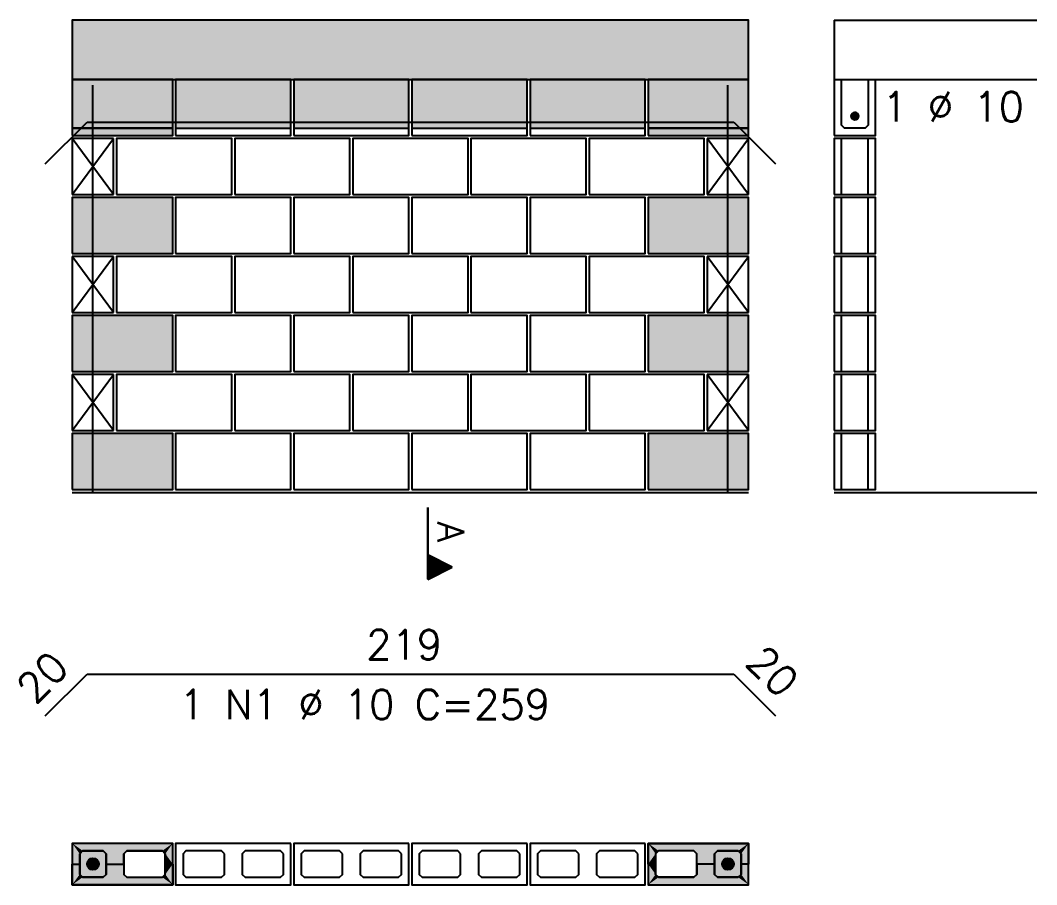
# Model space of a CAD drawing. Extents: x -1.9 to 86, y -1.5 to 61.
# Drawn here: x 43.27 to 50.15, y 31.07 to 36.93 of the extents above; entities that cross this region are included whole.
import ezdxf

# ---------------------------------------------------------------- set-up
doc = ezdxf.new("R2010")
doc.units = 0
doc.header["$MEASUREMENT"] = 0
for name, color, linetype in [('PENA_01', 1, 'CONTINUOUS'), ('PENA_02', 2, 'CONTINUOUS'), ('PENA_03', 3, 'CONTINUOUS'), ('PENA_05', 5, 'CONTINUOUS'), ('PENA_09', 254, 'CONTINUOUS'), ('PENA_11', 252, 'CONTINUOUS'), ('PENA_21', 100, 'CONTINUOUS')]:
    doc.layers.add(name, color=color, linetype=linetype)
doc.styles.get("Standard").update_dxf_attribs({"font": 'ROMANS.SHX'})

msp = doc.modelspace()

# ---------------------------------------------------------------- linework, layer by layer
at = {"layer": 'PENA_01', "linetype": 'Continuous'}
for p, q in [((43.62044, 36.199502), (44.30044, 36.199502)), ((44.32044, 36.199502), (45.10044, 36.199502)), ((45.12044, 36.199502), (45.90044, 36.199502)), ((45.92044, 36.199502), (46.70044, 36.199502)), ((46.72044, 36.199502), (47.50044, 36.199502)), ((47.52044, 36.199502), (48.20044, 36.199502))]:
    msp.add_line(p, q, dxfattribs=at)
for points in [[(43.690441, 31.122236), (43.830441, 31.122236), (43.850441, 31.142236), (43.850441, 31.282236), (43.830441, 31.302236), (43.690441, 31.302236), (43.670441, 31.282236), (43.670441, 31.142236), (43.690441, 31.122236)], [(43.990441, 31.122236), (44.230441, 31.122236), (44.250441, 31.142236), (44.250441, 31.282236), (44.230441, 31.302236), (43.990441, 31.302236), (43.970441, 31.282236), (43.970441, 31.142236), (43.990441, 31.122236)], [(44.650441, 31.282236), (44.630441, 31.302236), (44.390441, 31.302236), (44.370441, 31.282236), (44.370441, 31.142236), (44.390441, 31.122236), (44.630441, 31.122236), (44.650441, 31.142236), (44.650441, 31.282236)], [(45.050441, 31.282236), (45.030441, 31.302236), (44.790441, 31.302236), (44.770441, 31.282236), (44.770441, 31.142236), (44.790441, 31.122236), (45.030441, 31.122236), (45.050441, 31.142236), (45.050441, 31.282236)], [(45.450441, 31.282236), (45.430441, 31.302236), (45.190441, 31.302236), (45.170441, 31.282236), (45.170441, 31.142236), (45.190441, 31.122236), (45.430441, 31.122236), (45.450441, 31.142236), (45.450441, 31.282236)], [(45.850441, 31.282236), (45.830441, 31.302236), (45.590441, 31.302236), (45.570441, 31.282236), (45.570441, 31.142236), (45.590441, 31.122236), (45.830441, 31.122236), (45.850441, 31.142236), (45.850441, 31.282236)], [(46.250441, 31.282236), (46.230441, 31.302236), (45.990441, 31.302236), (45.970441, 31.282236), (45.970441, 31.142236), (45.990441, 31.122236), (46.230441, 31.122236), (46.250441, 31.142236), (46.250441, 31.282236)], [(46.650441, 31.282236), (46.630441, 31.302236), (46.390441, 31.302236), (46.370441, 31.282236), (46.370441, 31.142236), (46.390441, 31.122236), (46.630441, 31.122236), (46.650441, 31.142236), (46.650441, 31.282236)], [(47.050441, 31.282236), (47.030441, 31.302236), (46.790441, 31.302236), (46.770441, 31.282236), (46.770441, 31.142236), (46.790441, 31.122236), (47.030441, 31.122236), (47.050441, 31.142236), (47.050441, 31.282236)], [(47.450441, 31.282236), (47.430441, 31.302236), (47.190441, 31.302236), (47.170441, 31.282236), (47.170441, 31.142236), (47.190441, 31.122236), (47.430441, 31.122236), (47.450441, 31.142236), (47.450441, 31.282236)], [(47.830441, 31.302236), (47.590441, 31.302236), (47.570441, 31.282236), (47.570441, 31.142236), (47.590441, 31.122236), (47.830441, 31.122236), (47.850441, 31.142236), (47.850441, 31.282236), (47.830441, 31.302236)], [(48.130441, 31.302236), (47.990441, 31.302236), (47.970441, 31.282236), (47.970441, 31.142236), (47.990441, 31.122236), (48.130441, 31.122236), (48.150441, 31.142236), (48.150441, 31.282236), (48.130441, 31.302236)]]:
    msp.add_lwpolyline(points, dxfattribs=at)
at = {"layer": 'PENA_02', "linetype": 'Continuous'}
for p, q in [((43.90044, 36.129502), (43.62044, 36.129502)), ((43.62044, 36.129502), (43.62044, 35.749502)), ((43.90044, 35.749502), (43.90044, 36.129502)), ((48.20044, 36.129502), (47.92044, 36.129502)), ((47.92044, 36.129502), (47.92044, 35.749502)), ((48.20044, 35.749502), (48.20044, 36.129502)), ((43.62044, 35.749502), (43.90044, 35.749502)), ((47.92044, 35.749502), (48.20044, 35.749502)), ((43.90044, 35.329502), (43.62044, 35.329502)), ((43.62044, 35.329502), (43.62044, 34.949502)), ((43.90044, 34.949502), (43.90044, 35.329502)), ((48.20044, 35.329502), (47.92044, 35.329502)), ((47.92044, 35.329502), (47.92044, 34.949502)), ((48.20044, 34.949502), (48.20044, 35.329502)), ((43.62044, 34.949502), (43.90044, 34.949502)), ((47.92044, 34.949502), (48.20044, 34.949502)), ((43.90044, 34.529502), (43.62044, 34.529502)), ((43.62044, 34.529502), (43.62044, 34.149502)), ((43.90044, 34.149502), (43.90044, 34.529502)), ((48.20044, 34.529502), (47.92044, 34.529502)), ((47.92044, 34.529502), (47.92044, 34.149502)), ((48.20044, 34.149502), (48.20044, 34.529502)), ((43.62044, 34.149502), (43.90044, 34.149502)), ((47.92044, 34.149502), (48.20044, 34.149502)), ((43.62044, 33.729502), (48.20044, 33.729502))]:
    msp.add_line(p, q, dxfattribs=at)
for points in [[(48.20044, 36.529502), (48.20044, 36.929502), (43.62044, 36.929502), (43.62044, 36.529502), (48.20044, 36.529502)], [(43.62044, 36.149502), (44.30044, 36.149502), (44.30044, 36.529502), (43.62044, 36.529502), (43.62044, 36.149502)], [(44.32044, 36.149502), (45.10044, 36.149502), (45.10044, 36.529502), (44.32044, 36.529502), (44.32044, 36.149502)], [(45.12044, 36.149502), (45.90044, 36.149502), (45.90044, 36.529502), (45.12044, 36.529502), (45.12044, 36.149502)], [(45.92044, 36.149502), (46.70044, 36.149502), (46.70044, 36.529502), (45.92044, 36.529502), (45.92044, 36.149502)], [(46.72044, 36.149502), (47.50044, 36.149502), (47.50044, 36.529502), (46.72044, 36.529502), (46.72044, 36.149502)], [(47.52044, 36.149502), (48.20044, 36.149502), (48.20044, 36.529502), (47.52044, 36.529502), (47.52044, 36.149502)], [(43.92044, 35.749502), (44.70044, 35.749502), (44.70044, 36.129502), (43.92044, 36.129502), (43.92044, 35.749502)], [(44.72044, 35.749502), (45.50044, 35.749502), (45.50044, 36.129502), (44.72044, 36.129502), (44.72044, 35.749502)], [(45.52044, 35.749502), (46.30044, 35.749502), (46.30044, 36.129502), (45.52044, 36.129502), (45.52044, 35.749502)], [(46.32044, 35.749502), (47.10044, 35.749502), (47.10044, 36.129502), (46.32044, 36.129502), (46.32044, 35.749502)], [(47.12044, 35.749502), (47.90044, 35.749502), (47.90044, 36.129502), (47.12044, 36.129502), (47.12044, 35.749502)], [(43.62044, 35.349502), (44.30044, 35.349502), (44.30044, 35.729502), (43.62044, 35.729502), (43.62044, 35.349502)], [(44.32044, 35.349502), (45.10044, 35.349502), (45.10044, 35.729502), (44.32044, 35.729502), (44.32044, 35.349502)], [(45.12044, 35.349502), (45.90044, 35.349502), (45.90044, 35.729502), (45.12044, 35.729502), (45.12044, 35.349502)], [(45.92044, 35.349502), (46.70044, 35.349502), (46.70044, 35.729502), (45.92044, 35.729502), (45.92044, 35.349502)], [(46.72044, 35.349502), (47.50044, 35.349502), (47.50044, 35.729502), (46.72044, 35.729502), (46.72044, 35.349502)], [(47.52044, 35.349502), (48.20044, 35.349502), (48.20044, 35.729502), (47.52044, 35.729502), (47.52044, 35.349502)], [(43.92044, 34.949502), (44.70044, 34.949502), (44.70044, 35.329502), (43.92044, 35.329502), (43.92044, 34.949502)], [(44.72044, 34.949502), (45.50044, 34.949502), (45.50044, 35.329502), (44.72044, 35.329502), (44.72044, 34.949502)], [(45.52044, 34.949502), (46.30044, 34.949502), (46.30044, 35.329502), (45.52044, 35.329502), (45.52044, 34.949502)], [(46.32044, 34.949502), (47.10044, 34.949502), (47.10044, 35.329502), (46.32044, 35.329502), (46.32044, 34.949502)], [(47.12044, 34.949502), (47.90044, 34.949502), (47.90044, 35.329502), (47.12044, 35.329502), (47.12044, 34.949502)], [(43.62044, 34.549502), (44.30044, 34.549502), (44.30044, 34.929502), (43.62044, 34.929502), (43.62044, 34.549502)], [(44.32044, 34.549502), (45.10044, 34.549502), (45.10044, 34.929502), (44.32044, 34.929502), (44.32044, 34.549502)], [(45.12044, 34.549502), (45.90044, 34.549502), (45.90044, 34.929502), (45.12044, 34.929502), (45.12044, 34.549502)], [(45.92044, 34.549502), (46.70044, 34.549502), (46.70044, 34.929502), (45.92044, 34.929502), (45.92044, 34.549502)], [(46.72044, 34.549502), (47.50044, 34.549502), (47.50044, 34.929502), (46.72044, 34.929502), (46.72044, 34.549502)], [(47.52044, 34.549502), (48.20044, 34.549502), (48.20044, 34.929502), (47.52044, 34.929502), (47.52044, 34.549502)], [(43.92044, 34.149502), (44.70044, 34.149502), (44.70044, 34.529502), (43.92044, 34.529502), (43.92044, 34.149502)], [(44.72044, 34.149502), (45.50044, 34.149502), (45.50044, 34.529502), (44.72044, 34.529502), (44.72044, 34.149502)], [(45.52044, 34.149502), (46.30044, 34.149502), (46.30044, 34.529502), (45.52044, 34.529502), (45.52044, 34.149502)], [(46.32044, 34.149502), (47.10044, 34.149502), (47.10044, 34.529502), (46.32044, 34.529502), (46.32044, 34.149502)], [(47.12044, 34.149502), (47.90044, 34.149502), (47.90044, 34.529502), (47.12044, 34.529502), (47.12044, 34.149502)], [(43.62044, 33.749502), (44.30044, 33.749502), (44.30044, 34.129502), (43.62044, 34.129502), (43.62044, 33.749502)], [(44.32044, 33.749502), (45.10044, 33.749502), (45.10044, 34.129502), (44.32044, 34.129502), (44.32044, 33.749502)], [(45.12044, 33.749502), (45.90044, 33.749502), (45.90044, 34.129502), (45.12044, 34.129502), (45.12044, 33.749502)], [(45.92044, 33.749502), (46.70044, 33.749502), (46.70044, 34.129502), (45.92044, 34.129502), (45.92044, 33.749502)], [(46.72044, 33.749502), (47.50044, 33.749502), (47.50044, 34.129502), (46.72044, 34.129502), (46.72044, 33.749502)], [(47.52044, 33.749502), (48.20044, 33.749502), (48.20044, 34.129502), (47.52044, 34.129502), (47.52044, 33.749502)], [(43.620441, 31.072236), (44.300441, 31.072236), (44.300441, 31.352236), (43.620441, 31.352236), (43.620441, 31.072236)], [(45.100441, 31.352236), (44.320441, 31.352236), (44.320441, 31.072236), (45.100441, 31.072236), (45.100441, 31.352236)], [(45.900441, 31.352236), (45.120441, 31.352236), (45.120441, 31.072236), (45.900441, 31.072236), (45.900441, 31.352236)], [(46.700441, 31.352236), (45.920441, 31.352236), (45.920441, 31.072236), (46.700441, 31.072236), (46.700441, 31.352236)], [(47.500441, 31.352236), (46.720441, 31.352236), (46.720441, 31.072236), (47.500441, 31.072236), (47.500441, 31.352236)], [(48.200441, 31.352236), (47.520441, 31.352236), (47.520441, 31.072236), (48.200441, 31.072236), (48.200441, 31.352236)]]:
    msp.add_lwpolyline(points, dxfattribs=at)
at = {"layer": 'PENA_03', "linetype": 'Continuous'}
for p, q in [((48.78044, 36.929502), (48.78044, 36.149502)), ((48.78044, 36.929502), (50.15112, 36.929502)), ((48.78044, 36.529502), (50.15112, 36.529502)), ((43.62044, 35.749502), (43.90044, 36.129502)), ((43.90044, 35.749502), (43.62044, 36.129502)), ((47.92044, 35.749502), (48.20044, 36.129502)), ((48.20044, 35.749502), (47.92044, 36.129502)), ((48.83044, 35.749502), (48.83044, 36.129502)), ((49.01044, 35.749502), (49.01044, 36.129502)), ((48.83044, 35.349502), (48.83044, 35.729502)), ((49.01044, 35.349502), (49.01044, 35.729502)), ((43.62044, 34.949502), (43.90044, 35.329502)), ((43.90044, 34.949502), (43.62044, 35.329502)), ((47.92044, 34.949502), (48.20044, 35.329502)), ((48.20044, 34.949502), (47.92044, 35.329502)), ((48.83044, 34.949502), (48.83044, 35.329502)), ((49.01044, 34.949502), (49.01044, 35.329502)), ((48.83044, 34.549502), (48.83044, 34.929502)), ((49.01044, 34.549502), (49.01044, 34.929502)), ((43.62044, 34.149502), (43.90044, 34.529502)), ((43.90044, 34.149502), (43.62044, 34.529502)), ((47.92044, 34.149502), (48.20044, 34.529502)), ((48.20044, 34.149502), (47.92044, 34.529502)), ((48.83044, 34.149502), (48.83044, 34.529502)), ((49.01044, 34.149502), (49.01044, 34.529502)), ((48.83044, 33.749502), (48.83044, 34.129502)), ((49.01044, 33.749502), (49.01044, 34.129502)), ((48.78044, 33.729502), (50.15112, 33.729502)), ((46.027372, 33.62757), (46.027372, 33.141188)), ((46.028068, 33.306773), (46.028068, 33.62757)), ((46.193305, 33.224154), (46.028067, 33.306773)), ((46.028068, 33.142316), (46.028068, 33.305993)), ((46.191744, 33.224154), (46.028068, 33.305993)), ((46.040136, 33.14757), (46.040136, 33.300739)), ((46.0529, 33.153952), (46.0529, 33.294357)), ((46.065664, 33.160334), (46.065664, 33.287975)), ((46.078428, 33.166716), (46.078428, 33.281593)), ((46.091192, 33.173098), (46.091192, 33.275211)), ((46.103956, 33.17948), (46.103956, 33.268829)), ((46.11672, 33.185862), (46.11672, 33.262447)), ((46.129484, 33.192244), (46.129484, 33.256065)), ((46.142248, 33.198626), (46.142248, 33.249683)), ((46.155012, 33.205008), (46.155012, 33.243301)), ((46.027372, 33.141188), (46.193305, 33.224154)), ((46.028067, 33.142316), (46.191744, 33.224154)), ((46.167777, 33.21139), (46.167777, 33.236919)), ((46.180541, 33.217772), (46.180541, 33.230536))]:
    msp.add_line(p, q, dxfattribs=at)
for points in [[(48.78044, 36.149502), (49.06044, 36.149502), (49.06044, 36.529502)], [(49.01044, 36.529502), (49.01044, 36.219502), (48.99044, 36.199502), (48.85044, 36.199502), (48.83044, 36.219502), (48.83044, 36.529502)], [(48.944989, 36.280493), (48.942828, 36.290661), (48.936718, 36.299071), (48.927715, 36.304269), (48.917376, 36.305356), (48.907489, 36.302143), (48.899764, 36.295187), (48.895536, 36.28569), (48.895536, 36.275295), (48.899764, 36.265798), (48.907489, 36.258842), (48.917376, 36.255629), (48.927715, 36.256716), (48.936718, 36.261914), (48.942828, 36.270324), (48.944989, 36.280493)], [(48.78044, 35.749502), (49.06044, 35.749502), (49.06044, 36.129502), (48.78044, 36.129502), (48.78044, 35.749502)], [(48.78044, 35.349502), (49.06044, 35.349502), (49.06044, 35.729502), (48.78044, 35.729502), (48.78044, 35.349502)], [(48.78044, 34.949502), (49.06044, 34.949502), (49.06044, 35.329502), (48.78044, 35.329502), (48.78044, 34.949502)], [(48.78044, 34.549502), (49.06044, 34.549502), (49.06044, 34.929502), (48.78044, 34.929502), (48.78044, 34.549502)], [(48.78044, 34.149502), (49.06044, 34.149502), (49.06044, 34.529502), (48.78044, 34.529502), (48.78044, 34.149502)], [(48.78044, 33.749502), (49.06044, 33.749502), (49.06044, 34.129502), (48.78044, 34.129502), (48.78044, 33.749502)], [(43.830441, 31.302236), (43.850441, 31.282236), (43.85044, 31.142236), (43.83044, 31.122236), (43.69044, 31.122236), (43.67044, 31.142236), (43.670441, 31.282236), (43.690441, 31.302236), (43.830441, 31.302236)], [(48.130441, 31.302236), (48.150441, 31.282236), (48.15044, 31.142236), (48.13044, 31.122236), (47.99044, 31.122236), (47.97044, 31.142236), (47.970441, 31.282236), (47.990441, 31.302236), (48.130441, 31.302236)]]:
    msp.add_lwpolyline(points, dxfattribs=at)
for centre, radius in [((48.919989, 36.280493), 0.025), ((43.76044, 31.212236), 0.04), ((48.06044, 31.212236), 0.04)]:
    msp.add_circle(centre, radius, dxfattribs=at)
for points in [[(48.944989, 36.280493), (48.899764, 36.295187), (48.895536, 36.28569)], [(48.944989, 36.280493), (48.895536, 36.28569), (48.895536, 36.275295)], [(48.944989, 36.280493), (48.895536, 36.275295), (48.899764, 36.265798)], [(48.944989, 36.280493), (48.907489, 36.302143), (48.896497, 36.289043)], [(48.944989, 36.280493), (48.896497, 36.289043), (48.896497, 36.271942)], [(48.944989, 36.280493), (48.896497, 36.271942), (48.907489, 36.258842)], [(48.944989, 36.280493), (48.907489, 36.302143), (48.899764, 36.295187)], [(48.944989, 36.280493), (48.899764, 36.265798), (48.907489, 36.258842)], [(48.944989, 36.280493), (48.917376, 36.305356), (48.907489, 36.302143)], [(48.944989, 36.280493), (48.924331, 36.305113), (48.907489, 36.302143)], [(48.944989, 36.280493), (48.907489, 36.258842), (48.924331, 36.255872)], [(48.944989, 36.280493), (48.907489, 36.258842), (48.917376, 36.255629)], [(48.944989, 36.280493), (48.927715, 36.304269), (48.917376, 36.305356)], [(48.944989, 36.280493), (48.917376, 36.255629), (48.927715, 36.256716)], [(48.944989, 36.280493), (48.93914, 36.296562), (48.924331, 36.305113)], [(48.944989, 36.280493), (48.924331, 36.255872), (48.93914, 36.264423)], [(48.944989, 36.280493), (48.936718, 36.299071), (48.927715, 36.304269)], [(48.944989, 36.280493), (48.927715, 36.256716), (48.936718, 36.261914)], [(48.944989, 36.280493), (48.942828, 36.290661), (48.936718, 36.299071)], [(48.944989, 36.280493), (48.936718, 36.261914), (48.942828, 36.270324)], [(48.944989, 36.280493), (48.93914, 36.264423), (48.944989, 36.280493)], [(48.944989, 36.280493), (48.942828, 36.270324), (48.944989, 36.280493)], [(43.80044, 31.212236), (43.74044, 31.246877), (43.722853, 31.225916)], [(43.80044, 31.212236), (43.767386, 31.251628), (43.74044, 31.246877)], [(43.80044, 31.212236), (43.791082, 31.237947), (43.767386, 31.251628)], [(48.10044, 31.212236), (48.04044, 31.246877), (48.022853, 31.225916)], [(48.10044, 31.212236), (48.067386, 31.251628), (48.04044, 31.246877)], [(48.10044, 31.212236), (48.091082, 31.237947), (48.067386, 31.251628)], [(43.80044, 31.212236), (43.722853, 31.225916), (43.722853, 31.198555)], [(43.80044, 31.212236), (43.722853, 31.198555), (43.74044, 31.177594)], [(43.80044, 31.212236), (43.74044, 31.177594), (43.767386, 31.172843)], [(43.80044, 31.212236), (43.767386, 31.172843), (43.791082, 31.186524)], [(43.80044, 31.212236), (43.791082, 31.186524), (43.80044, 31.212236)], [(48.10044, 31.212236), (48.022853, 31.225916), (48.022853, 31.198555)], [(48.10044, 31.212236), (48.022853, 31.198555), (48.04044, 31.177594)], [(48.10044, 31.212236), (48.04044, 31.177594), (48.067386, 31.172843)], [(48.10044, 31.212236), (48.067386, 31.172843), (48.091082, 31.186524)], [(48.10044, 31.212236), (48.091082, 31.186524), (48.10044, 31.212236)]]:
    msp.add_solid(points, dxfattribs=at)
at = {"layer": 'PENA_05', "linetype": 'Continuous'}
for p, q in [((43.76044, 33.729502), (43.76044, 36.489502)), ((48.06044, 33.729502), (48.06044, 36.489502)), ((43.437598, 35.95666), (43.72044, 36.239502)), ((43.72044, 36.239502), (48.10044, 36.239502)), ((48.10044, 36.239502), (48.383283, 35.95666)), ((43.437598, 32.215724), (43.72044, 32.498567)), ((43.72044, 32.498567), (48.10044, 32.498567)), ((48.10044, 32.498567), (48.383283, 32.215724))]:
    msp.add_line(p, q, dxfattribs=at)
at = {"layer": 'PENA_09', "linetype": 'Continuous'}
for points in [[(43.62044, 36.199502), (44.30044, 36.199502), (44.30044, 36.529502), (43.62044, 36.529502), (43.62044, 36.199502)], [(44.32044, 36.199502), (45.10044, 36.199502), (45.10044, 36.529502), (44.32044, 36.529502), (44.32044, 36.199502)], [(45.12044, 36.199502), (45.90044, 36.199502), (45.90044, 36.529502), (45.12044, 36.529502), (45.12044, 36.199502)], [(45.92044, 36.199502), (46.70044, 36.199502), (46.70044, 36.529502), (45.92044, 36.529502), (45.92044, 36.199502)], [(46.72044, 36.199502), (47.50044, 36.199502), (47.50044, 36.529502), (46.72044, 36.529502), (46.72044, 36.199502)], [(47.52044, 36.199502), (48.20044, 36.199502), (48.20044, 36.529502), (47.52044, 36.529502), (47.52044, 36.199502)]]:
    msp.add_lwpolyline(points, dxfattribs=at)
for points in [[(43.62044, 36.199502), (44.30044, 36.199502), (44.30044, 36.529502)], [(43.62044, 36.199502), (44.30044, 36.529502), (43.62044, 36.529502)], [(43.62044, 36.199502), (43.62044, 36.529502), (43.62044, 36.199502)], [(44.32044, 36.199502), (45.10044, 36.199502), (45.10044, 36.529502)], [(44.32044, 36.199502), (45.10044, 36.529502), (44.32044, 36.529502)], [(44.32044, 36.199502), (44.32044, 36.529502), (44.32044, 36.199502)], [(45.12044, 36.199502), (45.90044, 36.199502), (45.90044, 36.529502)], [(45.12044, 36.199502), (45.90044, 36.529502), (45.12044, 36.529502)], [(45.12044, 36.199502), (45.12044, 36.529502), (45.12044, 36.199502)], [(45.92044, 36.199502), (46.70044, 36.199502), (46.70044, 36.529502)], [(45.92044, 36.199502), (46.70044, 36.529502), (45.92044, 36.529502)], [(45.92044, 36.199502), (45.92044, 36.529502), (45.92044, 36.199502)], [(46.72044, 36.199502), (47.50044, 36.199502), (47.50044, 36.529502)], [(46.72044, 36.199502), (47.50044, 36.529502), (46.72044, 36.529502)], [(46.72044, 36.199502), (46.72044, 36.529502), (46.72044, 36.199502)], [(47.52044, 36.199502), (48.20044, 36.199502), (48.20044, 36.529502)], [(47.52044, 36.199502), (48.20044, 36.529502), (47.52044, 36.529502)], [(47.52044, 36.199502), (47.52044, 36.529502), (47.52044, 36.199502)]]:
    msp.add_solid(points, dxfattribs=at)
at = {"layer": 'PENA_11', "linetype": 'Continuous'}
for points in [[(48.20044, 36.529502), (48.20044, 36.929502), (43.62044, 36.929502)], [(48.20044, 36.529502), (43.62044, 36.929502), (43.62044, 36.529502)], [(48.20044, 36.529502), (43.62044, 36.529502), (48.20044, 36.529502)], [(43.830441, 31.302236), (43.69044, 31.122236), (43.67044, 31.142236)], [(43.830441, 31.302236), (43.67044, 31.142236), (43.670441, 31.282236)], [(43.830441, 31.302236), (43.670441, 31.282236), (43.690441, 31.302236)], [(43.830441, 31.302236), (43.83044, 31.122236), (43.69044, 31.122236)], [(43.830441, 31.302236), (43.690441, 31.302236), (43.830441, 31.302236)], [(43.830441, 31.302236), (43.85044, 31.142236), (43.83044, 31.122236)], [(43.830441, 31.302236), (43.850441, 31.282236), (43.85044, 31.142236)], [(48.130441, 31.302236), (47.99044, 31.122236), (47.97044, 31.142236)], [(48.130441, 31.302236), (47.97044, 31.142236), (47.970441, 31.282236)], [(48.130441, 31.302236), (47.970441, 31.282236), (47.990441, 31.302236)], [(48.130441, 31.302236), (48.13044, 31.122236), (47.99044, 31.122236)], [(48.130441, 31.302236), (47.990441, 31.302236), (48.130441, 31.302236)], [(48.130441, 31.302236), (48.15044, 31.142236), (48.13044, 31.122236)], [(48.130441, 31.302236), (48.150441, 31.282236), (48.15044, 31.142236)]]:
    msp.add_solid(points, dxfattribs=at)
at = {"layer": 'PENA_21', "linetype": 'Continuous'}
for points in [[(43.62044, 36.149502), (44.30044, 36.149502), (44.30044, 36.199502), (43.62044, 36.199502), (43.62044, 36.149502)], [(47.52044, 36.149502), (48.20044, 36.149502), (48.20044, 36.199502), (47.52044, 36.199502), (47.52044, 36.149502)], [(43.62044, 35.349502), (44.30044, 35.349502), (44.30044, 35.729502), (43.62044, 35.729502), (43.62044, 35.349502)], [(47.52044, 35.349502), (48.20044, 35.349502), (48.20044, 35.729502), (47.52044, 35.729502), (47.52044, 35.349502)], [(43.62044, 34.549502), (44.30044, 34.549502), (44.30044, 34.929502), (43.62044, 34.929502), (43.62044, 34.549502)], [(47.52044, 34.549502), (48.20044, 34.549502), (48.20044, 34.929502), (47.52044, 34.929502), (47.52044, 34.549502)], [(43.62044, 33.749502), (44.30044, 33.749502), (44.30044, 34.129502), (43.62044, 34.129502), (43.62044, 33.749502)], [(47.52044, 33.749502), (48.20044, 33.749502), (48.20044, 34.129502), (47.52044, 34.129502), (47.52044, 33.749502)], [(43.620441, 31.212236), (43.670441, 31.212236), (43.670441, 31.282236), (43.690441, 31.302236), (43.830441, 31.302236), (43.850441, 31.282236), (43.850441, 31.212236), (43.970441, 31.212236), (43.970441, 31.282236), (43.990441, 31.302236), (44.230441, 31.302236), (44.250441, 31.282236), (44.250441, 31.212236), (44.300441, 31.212236), (44.300441, 31.352236), (43.620441, 31.352236), (43.620441, 31.212236)], [(48.200441, 31.212236), (48.150441, 31.212236), (48.150441, 31.282236), (48.130441, 31.302236), (47.990441, 31.302236), (47.970441, 31.282236), (47.970441, 31.212236), (47.850441, 31.212236), (47.850441, 31.282236), (47.830441, 31.302236), (47.590441, 31.302236), (47.570441, 31.282236), (47.570441, 31.212236), (47.520441, 31.212236), (47.520441, 31.352236), (48.200441, 31.352236), (48.200441, 31.212236)], [(43.620441, 31.212236), (43.670441, 31.212236), (43.670441, 31.142236), (43.690441, 31.122236), (43.830441, 31.122236), (43.850441, 31.142236), (43.850441, 31.212236), (43.970441, 31.212236), (43.970441, 31.142236), (43.990441, 31.122236), (44.230441, 31.122236), (44.250441, 31.142236), (44.250441, 31.212236), (44.300441, 31.212236), (44.300441, 31.072236), (43.620441, 31.072236), (43.620441, 31.212236)], [(48.200441, 31.212236), (48.150441, 31.212236), (48.150441, 31.142236), (48.130441, 31.122236), (47.990441, 31.122236), (47.970441, 31.142236), (47.970441, 31.212236), (47.850441, 31.212236), (47.850441, 31.142236), (47.830441, 31.122236), (47.590441, 31.122236), (47.570441, 31.142236), (47.570441, 31.212236), (47.520441, 31.212236), (47.520441, 31.072236), (48.200441, 31.072236), (48.200441, 31.212236)]]:
    msp.add_lwpolyline(points, dxfattribs=at)
for points in [[(43.62044, 36.149502), (44.30044, 36.149502), (44.30044, 36.199502)], [(43.62044, 36.149502), (44.30044, 36.199502), (43.62044, 36.199502)], [(43.62044, 36.149502), (43.62044, 36.199502), (43.62044, 36.149502)], [(47.52044, 36.149502), (48.20044, 36.149502), (48.20044, 36.199502)], [(47.52044, 36.149502), (48.20044, 36.199502), (47.52044, 36.199502)], [(47.52044, 36.149502), (47.52044, 36.199502), (47.52044, 36.149502)], [(43.62044, 35.349502), (44.30044, 35.349502), (44.30044, 35.729502)], [(43.62044, 35.349502), (44.30044, 35.729502), (43.62044, 35.729502)], [(43.62044, 35.349502), (43.62044, 35.729502), (43.62044, 35.349502)], [(47.52044, 35.349502), (48.20044, 35.349502), (48.20044, 35.729502)], [(47.52044, 35.349502), (48.20044, 35.729502), (47.52044, 35.729502)], [(47.52044, 35.349502), (47.52044, 35.729502), (47.52044, 35.349502)], [(43.62044, 34.549502), (44.30044, 34.549502), (44.30044, 34.929502)], [(43.62044, 34.549502), (44.30044, 34.929502), (43.62044, 34.929502)], [(43.62044, 34.549502), (43.62044, 34.929502), (43.62044, 34.549502)], [(47.52044, 34.549502), (48.20044, 34.549502), (48.20044, 34.929502)], [(47.52044, 34.549502), (48.20044, 34.929502), (47.52044, 34.929502)], [(47.52044, 34.549502), (47.52044, 34.929502), (47.52044, 34.549502)], [(43.62044, 33.749502), (44.30044, 33.749502), (44.30044, 34.129502)], [(43.62044, 33.749502), (44.30044, 34.129502), (43.62044, 34.129502)], [(43.62044, 33.749502), (43.62044, 34.129502), (43.62044, 33.749502)], [(47.52044, 33.749502), (48.20044, 33.749502), (48.20044, 34.129502)], [(47.52044, 33.749502), (48.20044, 34.129502), (47.52044, 34.129502)], [(47.52044, 33.749502), (47.52044, 34.129502), (47.52044, 33.749502)], [(44.300441, 31.352236), (43.620441, 31.352236), (43.690441, 31.302236)], [(43.620441, 31.352236), (43.620441, 31.212236), (43.670441, 31.212236)], [(43.620441, 31.352236), (43.670441, 31.212236), (43.670441, 31.282236)], [(43.620441, 31.352236), (43.670441, 31.282236), (43.690441, 31.302236)], [(44.300441, 31.352236), (43.690441, 31.302236), (43.830441, 31.302236)], [(44.300441, 31.352236), (43.830441, 31.302236), (43.850441, 31.282236)], [(44.300441, 31.352236), (43.850441, 31.282236), (43.990441, 31.302236)], [(44.300441, 31.352236), (43.990441, 31.302236), (44.230441, 31.302236)], [(44.300441, 31.352236), (44.230441, 31.302236), (44.250441, 31.282236)], [(44.300441, 31.352236), (44.250441, 31.282236), (44.300441, 31.212236)], [(48.200441, 31.352236), (47.590441, 31.302236), (47.520441, 31.352236)], [(47.590441, 31.302236), (47.570441, 31.282236), (47.520441, 31.352236)], [(47.520441, 31.352236), (47.570441, 31.282236), (47.520441, 31.212236)], [(47.830441, 31.302236), (47.590441, 31.302236), (48.200441, 31.352236)], [(47.850441, 31.282236), (47.830441, 31.302236), (48.200441, 31.352236)], [(48.200441, 31.352236), (47.990441, 31.302236), (47.850441, 31.282236)], [(48.200441, 31.352236), (48.130441, 31.302236), (47.990441, 31.302236)], [(48.200441, 31.352236), (48.150441, 31.282236), (48.130441, 31.302236)], [(48.200441, 31.352236), (48.200441, 31.212236), (48.150441, 31.212236)], [(48.200441, 31.352236), (48.150441, 31.212236), (48.150441, 31.282236)], [(43.850441, 31.282236), (43.970441, 31.282236), (43.990441, 31.302236)], [(43.850441, 31.282236), (43.850441, 31.212236), (43.970441, 31.212236)], [(43.850441, 31.282236), (43.970441, 31.212236), (43.970441, 31.282236)], [(44.300441, 31.212236), (44.250441, 31.282236), (44.250441, 31.212236)], [(47.570441, 31.282236), (47.570441, 31.212236), (47.520441, 31.212236)], [(47.850441, 31.212236), (47.850441, 31.282236), (47.990441, 31.302236)], [(47.850441, 31.212236), (47.990441, 31.302236), (47.970441, 31.282236)], [(47.850441, 31.212236), (47.970441, 31.282236), (47.970441, 31.212236)], [(43.620441, 31.072236), (43.620441, 31.212236), (43.670441, 31.212236)], [(43.620441, 31.072236), (43.670441, 31.212236), (43.670441, 31.142236)], [(43.850441, 31.142236), (43.850441, 31.212236), (43.970441, 31.212236)], [(43.850441, 31.142236), (43.970441, 31.212236), (43.970441, 31.142236)], [(44.300441, 31.072236), (44.250441, 31.142236), (44.300441, 31.212236)], [(44.300441, 31.212236), (44.250441, 31.142236), (44.250441, 31.212236)], [(47.520441, 31.072236), (47.570441, 31.142236), (47.520441, 31.212236)], [(47.570441, 31.142236), (47.570441, 31.212236), (47.520441, 31.212236)], [(47.850441, 31.212236), (47.850441, 31.142236), (47.990441, 31.122236)], [(47.850441, 31.212236), (47.990441, 31.122236), (47.970441, 31.142236)], [(47.850441, 31.212236), (47.970441, 31.142236), (47.970441, 31.212236)], [(48.200441, 31.072236), (48.200441, 31.212236), (48.150441, 31.212236)], [(48.200441, 31.072236), (48.150441, 31.212236), (48.150441, 31.142236)], [(43.620441, 31.072236), (43.670441, 31.142236), (43.690441, 31.122236)], [(44.300441, 31.072236), (43.620441, 31.072236), (43.690441, 31.122236)], [(44.300441, 31.072236), (43.690441, 31.122236), (43.830441, 31.122236)], [(44.300441, 31.072236), (43.830441, 31.122236), (43.850441, 31.142236)], [(44.300441, 31.072236), (43.850441, 31.142236), (43.990441, 31.122236)], [(43.850441, 31.142236), (43.970441, 31.142236), (43.990441, 31.122236)], [(44.300441, 31.072236), (43.990441, 31.122236), (44.230441, 31.122236)], [(44.300441, 31.072236), (44.230441, 31.122236), (44.250441, 31.142236)], [(47.590441, 31.122236), (47.570441, 31.142236), (47.520441, 31.072236)], [(48.200441, 31.072236), (47.590441, 31.122236), (47.520441, 31.072236)], [(47.830441, 31.122236), (47.590441, 31.122236), (48.200441, 31.072236)], [(47.850441, 31.142236), (47.830441, 31.122236), (48.200441, 31.072236)], [(48.200441, 31.072236), (47.990441, 31.122236), (47.850441, 31.142236)], [(48.200441, 31.072236), (48.130441, 31.122236), (47.990441, 31.122236)], [(48.200441, 31.072236), (48.150441, 31.142236), (48.130441, 31.122236)]]:
    msp.add_solid(points, dxfattribs=at)

# ---------------------------------------------------------------- texts
at = {"layer": 'PENA_03', "linetype": 'Continuous'}
for s, p in [('1 %%c 10', (49.10547, 36.243886)), ('219', (45.61044, 32.598567)), ('1 N1 %%c 10 C=259', (44.344833, 32.193407))]:
    msp.add_text(s, height=0.2, dxfattribs=at).set_placement(p)
for s, height, rotation, p in [('A', 0.18, 270, (46.094401, 33.531016)), ('20', 0.2, 45, (43.366887, 32.286435)), ('20', 0.2, 315, (48.171151, 32.569277))]:
    msp.add_text(s, height=height, rotation=rotation, dxfattribs=at).set_placement(p)

doc.saveas('drawing.dxf')
